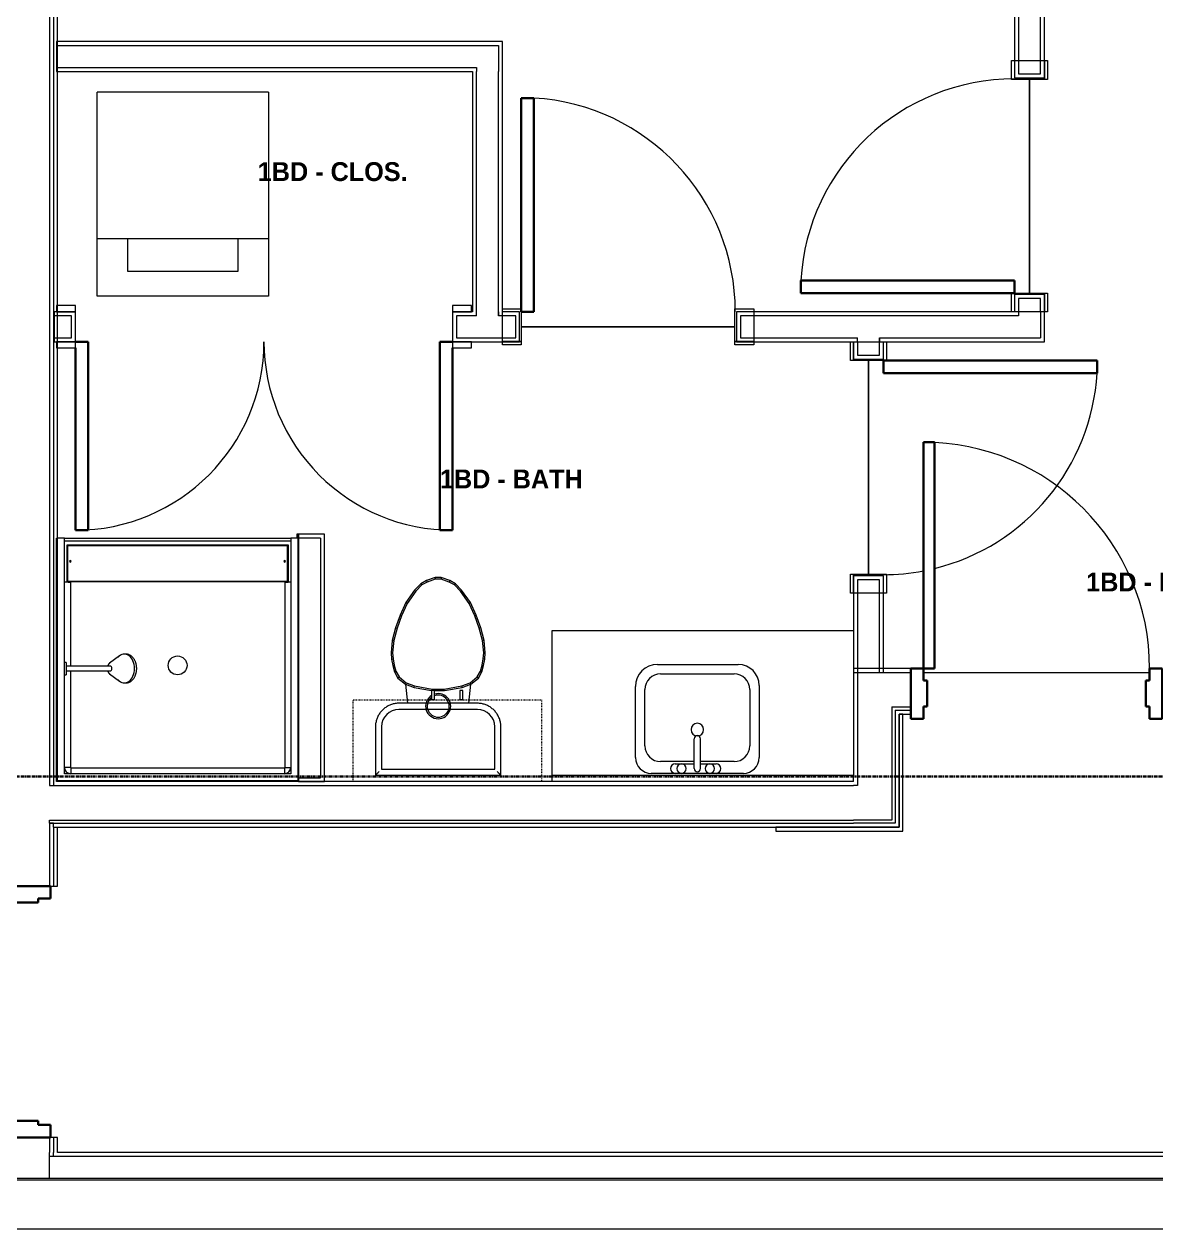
# Model space of a CAD drawing. Header units: inches. Extents: x -4093 to -1777, y 9773 to 12264.
# Drawn here: x -3464.3 to -3284.1, y 11775.2 to 11966.9 of the extents above; entities that cross this region are included whole.
import ezdxf

# ---------------------------------------------------------------- set-up
doc = ezdxf.new("R2010")
doc.units = ezdxf.units.IN
doc.header["$MEASUREMENT"] = 0
doc.linetypes.add('Dash', pattern=[0.25, 0.125, -0.125])
doc.linetypes.add('Grid Line 1_2_', pattern=[0.875, 0.5, -0.125, 0.125, -0.125])
for name, color, linetype, lineweight in [('0-1', 7, 'Continuous', 5), ('0-2', 7, 'Continuous', 9), ('A-AREA-IDEN', 2, 'Continuous', 9), ('A-DOOR-1', 7, 'Continuous', 9), ('A-DOOR-2', 10, 'Continuous', 30), ('A-DOOR-FRAM-1', 10, 'Continuous', 30), ('A-FLOR-1', 7, 'Continuous', 9), ('A-WALL-1', 7, 'Continuous', 9), ('A-WALL-2', 250, 'Continuous', 18), ('I-WALL-1', 7, 'Continuous', 9), ('P-SANR-FIXT-1', 7, 'Continuous', 9), ('Q-CASE-1', 7, 'Continuous', 9), ('Q-CASE-2', 7, 'Dash', 9), ('S-GRID-1', 1, 'Grid Line 1_2_', 30)]:
    doc.layers.add(name, color=color, linetype=linetype, lineweight=lineweight)
doc.styles.add('Century Gothic_B', font='GOTHICB.TTF', dxfattribs={"height": 3})

# ---------------------------------------------------------------- blocks, each defined once
blk = doc.blocks.new('Stacked Washer and Dryer - 26_x25_ - Private-1352637-BACKGROUND - 1ST FLOOR')
at = {"layer": 'P-SANR-FIXT-1'}
for p, q in [((0, 13.625), (32.4375, 13.625)), ((0, 13.625), (0, -13.625)), ((23.34375, 13.625), (23.34375, -13.625)), ((32.4375, 13.625), (32.4375, -13.625)), ((23.34375, 8.75), (28.53125, 8.75)), ((28.53125, 8.75), (28.53125, -8.75)), ((28.53125, -8.75), (23.34375, -8.75)), ((32.4375, -13.625), (0, -13.625))]:
    blk.add_line(p, q, dxfattribs=at)
blk = doc.blocks.new('SWING - SINGLE - FLUSH - SWING - FLUSH - 2-10 x 6-8 - PRIVACY-4346070-BACKGROUND - 1ST FLOOR')
at = {"layer": 'A-DOOR-1'}
for p, q in [((-20, 2.37), (-20, 2.87)), ((-20, 2.87), (-17, 2.87)), ((-20, 2.37), (-17, 2.37)), ((-20, -2.88), (-20, 2.37)), ((-17, 2.37), (-20, 2.37)), ((-17, 2.87), (-17, 2.37)), ((-17, 2.37), (-17, -2.88)), ((17, 2.37), (17, 2.87)), ((17, 2.87), (20, 2.87)), ((17, 2.37), (20, 2.37)), ((17, -2.88), (17, 2.37)), ((20, 2.37), (17, 2.37)), ((20, 2.87), (20, 2.37)), ((20, 2.37), (20, -2.88)), ((-17, -2.88), (-20, -2.88)), ((20, -2.88), (17, -2.88))]:
    blk.add_line(p, q, dxfattribs=at)
blk.add_arc((17, -2.38), 34.07, 180, 266.6343, dxfattribs=at)
at = {"layer": 'A-DOOR-2'}
for p, q in [((15, -2.38), (15, -36.38)), ((17, -2.38), (15, -2.38)), ((17, -2.38), (17, -36.38)), ((17, -36.38), (15, -36.38))]:
    blk.add_line(p, q, dxfattribs=at)
blk = doc.blocks.new('SWING - SINGLE - FLUSH - SWING - FLUSH - 2-10 x 6-8 - PRIVACY-4346068-BACKGROUND - 1ST FLOOR')
at = {"layer": 'A-DOOR-1'}
for p, q in [((-20, 2.37), (-20, 2.87)), ((-20, 2.87), (-17, 2.87)), ((-20, 2.37), (-17, 2.37)), ((-20, -2.88), (-20, 2.37)), ((-17, 2.37), (-20, 2.37)), ((-17, 2.87), (-17, 2.37)), ((-17, 2.37), (-17, -2.88)), ((17, 2.37), (17, 2.87)), ((17, 2.87), (20, 2.87)), ((17, 2.37), (20, 2.37)), ((17, -2.88), (17, 2.37)), ((20, 2.37), (17, 2.37)), ((20, 2.87), (20, 2.37)), ((20, 2.37), (20, -2.88)), ((-17, -2.88), (-20, -2.88)), ((20, -2.88), (17, -2.88))]:
    blk.add_line(p, q, dxfattribs=at)
for start, end in [(180, 190.8112), (193.8205, 266.6343)]:
    blk.add_arc((17, -2.38), 34.07, start, end, dxfattribs=at)
at = {"layer": 'A-DOOR-2'}
for p, q in [((15, -2.38), (15, -36.38)), ((17, -2.38), (15, -2.38)), ((17, -2.38), (17, -36.38)), ((17, -36.38), (15, -36.38))]:
    blk.add_line(p, q, dxfattribs=at)
blk = doc.blocks.new('M_Sink Vanity-Square - 500 x 440mm-1372835-BACKGROUND - 1ST FLOOR')
at = {"layer": 'P-SANR-FIXT-1'}
for p, q in [((-5.72, 10.23), (7.14, 10.23)), ((-5.22, 8.73), (6.46, 8.73)), ((-9.22, -4.59), (-9.22, 6.73)), ((-7.72, -2.72), (-7.72, 6.23)), ((8.96, 6.23), (8.96, -2.72)), ((10.46, 6.91), (10.46, -4.59)), ((0.12, -6.33), (0.12, -1.59)), ((1.12, -6.33), (1.12, -1.59)), ((0.12, -5.22), (-5.22, -5.22)), ((-2.88, -5.59), (0.12, -5.59)), ((6.46, -5.22), (1.12, -5.22)), ((1.12, -5.59), (3.62, -5.59)), ((7.96, -7.09), (-6.72, -7.09)), ((3.62, -7.09), (-2.88, -7.09))]:
    blk.add_line(p, q, dxfattribs=at)
for centre, radius, start, end in [((-5.72, 6.73), 3.5, 90, 180), ((7.14, 6.91), 3.32, 360, 90), ((-5.22, 6.23), 2.5, 90, 180), ((6.46, 6.23), 2.5, 360, 90), ((0.62, -0.13), 1, 360, 180), ((0.62, -0.13), 1, 180, 0), ((0.62, -1.59), 0.5, 360, 180), ((-5.22, -2.72), 2.5, 180, 270), ((6.46, -2.72), 2.5, 270, 360), ((-6.72, -4.59), 2.5, 180, 270), ((-2.88, -6.34), 0.75, 90, 270), ((-1.88, -6.34), 0.75, 360, 180), ((2.62, -6.34), 0.75, 0, 180), ((3.62, -6.34), 0.75, 270, 90), ((7.96, -4.59), 2.5, 270, 0), ((-1.88, -6.34), 0.75, 180, 0), ((0.62, -6.33), 0.5, 180, 0), ((2.62, -6.34), 0.75, 180, 0)]:
    blk.add_arc(centre, radius, start, end, dxfattribs=at)
blk = doc.blocks.new('Toilet-Domestic-3D - Toilet-Domestic-3D-1352612-BACKGROUND - 1ST FLOOR')
at = {"layer": 'P-SANR-FIXT-1'}
for p, q in [((-9.98, 19.48), (-9.98, 11.75)), ((9.98, 19.48), (-9.98, 19.48)), ((-9.86, 19.36), (-9.98, 19.48)), ((9.98, 19.48), (9.86, 19.36)), ((9.98, 11.75), (9.98, 19.48)), ((9, 18.5), (-9, 18.5)), ((-9, 18.5), (-9, 11.75)), ((-9, 18.5), (-9, 11.75)), ((9, 18.5), (-9, 18.5)), ((9, 11.75), (9, 18.5)), ((9, 11.75), (9, 18.5)), ((-6.25, 9), (6.25, 9)), ((-6.25, 9), (6.25, 9)), ((-6.25, 8.02), (6.25, 8.02)), ((-4.86, 8.02), (-5.21, 5)), ((5.21, 5), (4.86, 8.02)), ((-1, 6), (-3.84, 5.5)), ((-1, 6), (-0.98, 5.75)), ((0.56, 6), (-1, 6)), ((1, 5.98), (0.98, 5.75)), ((3.84, 5.5), (1.05, 5.99)), ((-6.4, 4), (-6.97, 3)), ((-6.21, 3.84), (-6.73, 2.9)), ((-5.21, 5), (-6.4, 4)), ((-6.21, 3.84), (-6.4, 4)), ((-5.08, 4.78), (-6.21, 3.84)), ((-3.84, 5.5), (-5.21, 5)), ((-5.21, 5), (-5.08, 4.78)), ((-3.77, 5.26), (-5.08, 4.78)), ((-3.84, 5.5), (-3.77, 5.26)), ((-0.98, 5.75), (-3.77, 5.26)), ((0.98, 5.75), (-0.98, 5.75)), ((3.77, 5.26), (0.98, 5.75)), ((3.84, 5.5), (3.77, 5.26)), ((5.08, 4.78), (3.77, 5.26)), ((5.21, 5), (3.84, 5.5)), ((5.21, 5), (5.08, 4.78)), ((6.21, 3.84), (5.08, 4.78)), ((6.4, 4), (5.21, 5)), ((6.4, 4), (6.21, 3.84)), ((6.73, 2.9), (6.21, 3.84)), ((6.97, 3), (6.4, 4)), ((-7.24, 2), (-7.41, 1)), ((-6.97, 3), (-7.24, 2)), ((-7.24, 2), (-6.99, 1.95)), ((-6.99, 1.95), (-7.16, 0.96)), ((-6.73, 2.9), (-6.99, 1.95)), ((-6.97, 3), (-6.73, 2.9)), ((6.97, 3), (6.73, 2.9)), ((6.99, 1.95), (6.73, 2.9)), ((7.24, 2), (6.97, 3)), ((7.24, 2), (6.99, 1.95)), ((7.16, 0.96), (6.99, 1.95)), ((7.41, 1), (7.24, 2)), ((-7.41, 1), (-7.5, 0)), ((-7.41, 1), (-7.16, 0.96)), ((-7.16, 0.96), (-7.25, 0)), ((7.41, 1), (7.16, 0.96)), ((7.25, 0), (7.16, 0.96)), ((7.5, 0), (7.25, 0)), ((7.5, 0), (7.41, 1)), ((-7.5, 0), (-7.25, 0)), ((-7.5, 0), (-7.33, -1.99)), ((-7.25, 0), (-7.08, -1.95)), ((7.08, -1.95), (7.25, 0)), ((7.33, -1.99), (7.5, 0)), ((-7.33, -1.99), (-7.08, -1.95)), ((-7.33, -1.99), (-6.79, -4)), ((-7.08, -1.95), (-6.55, -3.92)), ((6.55, -3.92), (7.08, -1.95)), ((6.79, -4), (7.33, -1.99)), ((7.33, -1.99), (7.08, -1.95)), ((-6.79, -4), (-6.55, -3.92)), ((-6.79, -4), (-6.06, -6)), ((-6.55, -3.92), (-5.83, -5.9)), ((5.83, -5.9), (6.55, -3.92)), ((6.06, -6), (6.79, -4)), ((6.79, -4), (6.55, -3.92)), ((-6.06, -6), (-5.83, -5.9)), ((-6.06, -6), (-5.13, -8)), ((-5.83, -5.9), (-4.91, -7.88)), ((4.91, -7.88), (5.83, -5.9)), ((5.13, -8), (6.06, -6)), ((6.06, -6), (5.83, -5.9)), ((-5.13, -8), (-4.91, -7.88)), ((-5.13, -8), (-3.74, -10)), ((-4.91, -7.88), (-3.55, -9.84)), ((3.55, -9.84), (4.91, -7.88)), ((3.74, -10), (5.13, -8)), ((5.13, -8), (4.91, -7.88)), ((-3.74, -10), (-3.55, -9.84)), ((-3.74, -10), (-2.74, -11)), ((-3.55, -9.84), (-2.59, -10.8)), ((-2.74, -11), (-2.59, -10.8)), ((-2.74, -11), (-1.87, -11.5)), ((-2.59, -10.8), (-1.77, -11.27)), ((-1.87, -11.5), (-1.77, -11.27)), ((-1.87, -11.5), (-0.5, -12)), ((-1.77, -11.27), (-0.46, -11.75)), ((0.46, -11.75), (1.77, -11.27)), ((0.5, -12), (1.87, -11.5)), ((1.77, -11.27), (2.59, -10.8)), ((1.87, -11.5), (1.77, -11.27)), ((1.87, -11.5), (2.74, -11)), ((2.59, -10.8), (3.55, -9.84)), ((2.74, -11), (2.59, -10.8)), ((2.74, -11), (3.74, -10)), ((3.74, -10), (3.55, -9.84)), ((-0.5, -12), (-0.46, -11.75)), ((-0.5, -12), (0.5, -12)), ((-0.46, -11.75), (0.46, -11.75)), ((0.5, -12), (0.46, -11.75))]:
    blk.add_line(p, q, dxfattribs=at)
at = {"layer": 'P-SANR-FIXT-1', "flags": 128}
for points in [[(-9.98, 11.75), (-9.97, 11.6), (-9.97, 11.45), (-9.95, 11.3), (-9.93, 11.16), (-9.9, 11.01), (-9.87, 10.86), (-9.83, 10.72), (-9.79, 10.58), (-9.74, 10.44), (-9.68, 10.3), (-9.62, 10.16), (-9.56, 10.03), (-9.48, 9.9), (-9.41, 9.77), (-9.33, 9.65), (-9.24, 9.52), (-9.15, 9.41), (-9.05, 9.29), (-8.95, 9.18), (-8.85, 9.08), (-8.74, 8.97), (-8.62, 8.88), (-8.51, 8.78), (-8.39, 8.7), (-8.26, 8.61), (-8.14, 8.54), (-8.01, 8.46), (-7.87, 8.4), (-7.74, 8.33), (-7.6, 8.28), (-7.46, 8.22), (-7.32, 8.18), (-7.17, 8.14), (-7.03, 8.11), (-6.88, 8.08), (-6.74, 8.05), (-6.59, 8.04), (-6.44, 8.03), (-6.29, 8.02), (-6.25, 8.02)], [(6.25, 8.02), (6.4, 8.03), (6.55, 8.03), (6.7, 8.05), (6.84, 8.07), (6.99, 8.1), (7.14, 8.13), (7.28, 8.17), (7.42, 8.21), (7.56, 8.26), (7.7, 8.32), (7.84, 8.38), (7.97, 8.44), (8.1, 8.52), (8.23, 8.59), (8.35, 8.67), (8.48, 8.76), (8.59, 8.85), (8.71, 8.95), (8.82, 9.05), (8.92, 9.15), (9.03, 9.26), (9.12, 9.38), (9.22, 9.49), (9.3, 9.61), (9.39, 9.74), (9.46, 9.86), (9.54, 9.99), (9.6, 10.13), (9.67, 10.26), (9.72, 10.4), (9.78, 10.54), (9.82, 10.68), (9.86, 10.83), (9.89, 10.97), (9.92, 11.12), (9.95, 11.26), (9.96, 11.41), (9.97, 11.56), (9.98, 11.71), (9.98, 11.75)]]:
    blk.add_lwpolyline(points, dxfattribs=at)
at = {"layer": 'P-SANR-FIXT-1'}
for centre, radius, start, end in [((-6.25, 11.75), 2.75, 180, 270), ((-6.25, 11.75), 2.75, 180, 270), ((6.25, 11.75), 2.75, 270, 360), ((6.25, 11.75), 2.75, 270, 360), ((0, 8.48), 2, 360, 286.863), ((0, 8.48), 1.75, 360, 289.017), ((0, 8.48), 2, 302.0714, 360), ((0, 8.48), 1.75, 308.7554, 360)]:
    blk.add_arc(centre, radius, start, end, dxfattribs=at)
for points in [[(-9.98, 19.48), (-9.98, 19.48), (-9.98, 19.48), (-9.98, 19.48)], [(9.98, 19.48), (9.98, 19.48), (9.98, 19.48), (9.98, 19.48)]]:
    blk.add_open_spline(points, degree=3, dxfattribs=at)
for points, knots in [([(-9.37, 18.87), (-9.41, 18.91), (-9.47, 18.97), (-9.55, 19.05), (-9.6, 19.1), (-9.66, 19.16), (-9.71, 19.21), (-9.75, 19.25), (-9.78, 19.28), (-9.8, 19.3), (-9.82, 19.32), (-9.85, 19.35), (-9.86, 19.36), (-9.86, 19.36)], [0, 0, 0, 0, 0.166667, 0.25, 0.333333, 0.416667, 0.5, 0.583333, 0.666667, 0.708333, 0.75, 0.833333, 1, 1, 1, 1]), ([(9.86, 19.36), (9.86, 19.36), (9.85, 19.35), (9.82, 19.32), (9.8, 19.3), (9.78, 19.28), (9.75, 19.25), (9.71, 19.21), (9.66, 19.16), (9.6, 19.1), (9.55, 19.05), (9.47, 18.97), (9.41, 18.91), (9.37, 18.87)], [-1, -1, -1, -1, -0.833333, -0.75, -0.708333, -0.666667, -0.583333, -0.5, -0.416667, -0.333333, -0.25, -0.166667, 0, 0, 0, 0])]:
    blk.add_open_spline(points, degree=3, knots=knots, dxfattribs=at)
blk = doc.blocks.new('Bath Vanity - Bath Vanity 48_-V63-BACKGROUND - 1ST FLOOR')
at = {"layer": 'Q-CASE-1'}
for p, q in [((24.74, 24), (-23.26, 24)), ((-23.26, 24), (-23.26, 1))]:
    blk.add_line(p, q, dxfattribs=at)
blk = doc.blocks.new('BATHROOM MIRROR - BATHROOM MIRROR 48_-3123886-BACKGROUND - 1ST FLOOR')
at = {"layer": 'Q-CASE-1'}
for p, q in [((-23.26, -23), (24.74, -23)), ((-23.26, -23), (-23.26, -24)), ((24.74, -24), (24.74, -23)), ((24.74, -24), (-23.26, -24))]:
    blk.add_line(p, q, dxfattribs=at)
blk = doc.blocks.new('300 Series Wall Hung Cabinet_326 - 30_-2909953-BACKGROUND - 1ST FLOOR')
at = {"layer": 'Q-CASE-1'}
for p, q in [((-2.01, 14.69), (-2.5, 14.69)), ((-2.5, 14.69), (-2.5, 13.19)), ((-2.01, 13.19), (-2.01, 14.69)), ((2.49, 14.69), (2, 14.69)), ((2, 14.69), (2, 13.19)), ((2.49, 13.19), (2.49, 14.69)), ((-2.01, 13.19), (-2.5, 13.19)), ((2.49, 13.19), (2, 13.19))]:
    blk.add_line(p, q, dxfattribs=at)
at = {"layer": 'Q-CASE-2'}
for p, q in [((-15, 0.19), (-15, 13.19)), ((-15, 13.19), (15, 13.19)), ((15, 13.19), (15, 0.19)), ((15, 0.19), (-15, 0.19))]:
    blk.add_line(p, q, dxfattribs=at)
blk = doc.blocks.new('SWING - DOUBLE - FLUSH - SWING - DOUBLE - 5-0 x 6-8 - DUMMY-3703244-BACKGROUND - 1ST FLOOR')
at = {"layer": 'A-DOOR-1'}
for p, q in [((-30, 3.375), (-33, 3.375)), ((-33, 3.375), (-33, 2.375)), ((-33, 2.375), (-30, 2.375)), ((-30, 2.375), (-30, 3.375)), ((33, 3.375), (30, 3.375)), ((30, 3.375), (30, 2.375)), ((30, 2.375), (33, 2.375)), ((33, 2.375), (33, 3.375)), ((-30, -2.375), (-33, -2.375)), ((-33, -2.375), (-33, -3.375)), ((-33, -3.375), (-30, -3.375)), ((-30, -3.375), (-30, -2.375)), ((33, -2.375), (30, -2.375)), ((30, -2.375), (30, -3.375)), ((30, -3.375), (33, -3.375)), ((33, -3.375), (33, -2.375))]:
    blk.add_line(p, q, dxfattribs=at)
for centre, start, end in [((-30, 2.375), 360, 90), ((30, 2.375), 90, 180)]:
    blk.add_arc(centre, 30, start, end, dxfattribs=at)
at = {"layer": 'A-DOOR-2'}
for p, q in [((-30, 3.375), (-30, 32.375)), ((-30, 32.375), (-28, 32.375)), ((-28, 32.375), (-28, 2.375)), ((30, 32.375), (28, 32.375)), ((28, 32.375), (28, 2.375)), ((30, 3.375), (30, 32.375)), ((-28, 2.375), (-30, 2.375)), ((28, 2.375), (30, 2.375))]:
    blk.add_line(p, q, dxfattribs=at)
blk = doc.blocks.new('The Shower - The Shower-4050272-BACKGROUND - 1ST FLOOR')
at = {"layer": 'P-SANR-FIXT-1'}
for p, q in [((0, -0.5), (38.5, -0.5)), ((0, -39.25), (0, -0.5)), ((0.12, -39.25), (0.12, -0.63)), ((0.12, -0.63), (38.38, -0.63)), ((1.25, -39.25), (1.25, -1.75)), ((1.25, -1.75), (37.25, -1.75)), ((1.73, -1.9), (1.7, -1.92)), ((2.01, -1.78), (1.93, -1.8)), ((2.25, -1.77), (2.25, -1.75)), ((36.25, -1.77), (2.25, -1.77)), ((36.25, -1.77), (36.25, -1.75)), ((36.57, -1.8), (36.49, -1.78)), ((36.8, -1.92), (36.77, -1.9)), ((37.25, -1.75), (37.25, -17.52)), ((38.38, -0.63), (38.38, -39.25)), ((38.5, -0.5), (38.5, -39.25)), ((1.3, -2.43), (1.28, -2.51)), ((1.38, -2.26), (1.37, -2.28)), ((1.42, -2.2), (1.4, -2.23)), ((1.58, -2.01), (1.51, -2.08)), ((2.2, -32.27), (2.2, -2.75)), ((36.25, -2.7), (2.25, -2.7)), ((36.3, -18.11), (36.3, -2.75)), ((36.99, -2.08), (36.92, -2.01)), ((37.1, -2.23), (37.08, -2.2)), ((37.13, -2.28), (37.12, -2.26)), ((37.22, -2.51), (37.2, -2.43)), ((36.3, -32.27), (36.3, -18.89)), ((37.25, -19.48), (37.25, -39.25)), ((1.62, -32.27), (1.62, -38.13)), ((36.75, -32.38), (1.75, -32.38)), ((1.75, -32.38), (1.75, -38)), ((2.2, -32.27), (36.3, -32.27)), ((36.75, -38), (36.75, -32.38)), ((36.88, -38.13), (36.88, -32.27)), ((1.62, -38.13), (36.88, -38.13)), ((1.75, -38), (36.75, -38)), ((0.12, -39.25), (0, -39.25)), ((0.12, -39.25), (1.25, -39.25)), ((1.25, -38.75), (37.25, -38.75)), ((1.25, -39.25), (1.25, -38.75)), ((37.25, -39.25), (1.25, -39.25)), ((37.25, -38.75), (37.25, -39.25)), ((37.25, -39.25), (38.38, -39.25)), ((38.5, -39.25), (38.38, -39.25))]:
    blk.add_line(p, q, dxfattribs=at)
blk.add_circle((19.25, -19), 1.5, dxfattribs=at)
for centre, radius, start, end in [((2.25, -2.75), 1, 90, 180), ((36.25, -2.75), 1, 0, 90), ((2.2, -35.56), 0.125, 0, 180), ((2.2, -35.56), 0.125, 180, 0), ((36.3, -35.56), 0.125, 0, 180), ((36.3, -35.56), 0.125, 180, 0)]:
    blk.add_arc(centre, radius, start, end, dxfattribs=at)
for centre, start_param, end_param in [((2.2, -32.28), 1.570796, 3.141593), ((36.3, -32.28), 0, 1.570796)]:
    blk.add_ellipse(centre, major_axis=(0.95, 0), ratio=0.019505, start_param=start_param, end_param=end_param, dxfattribs=at)
for points, knots in [([(2.25, -1.77), (2.18, -1.77), (2.05, -1.78), (1.8, -1.86), (1.52, -2.04), (1.34, -2.32), (1.26, -2.57), (1.25, -2.7), (1.25, -2.77)], [0, 0, 0, 0, 0.125, 0.25, 0.5, 0.75, 0.875, 1, 1, 1, 1]), ([(1.75, -1.88), (1.77, -1.87), (1.86, -1.82), (2.03, -1.77), (2.17, -1.75), (2.25, -1.75)], [-0.3333068, -0.3333068, -0.3333068, -0.3333068, -0.2857143, -0.1428571, 0, 0, 0, 0]), ([(36.25, -1.75), (36.31, -1.75), (36.42, -1.76), (36.59, -1.8), (36.7, -1.85), (36.75, -1.88)], [-1, -1, -1, -1, -0.8928571, -0.7857143, -0.6666667, -0.6666667, -0.6666667, -0.6666667]), ([(37.25, -2.77), (37.25, -2.7), (37.24, -2.57), (37.16, -2.32), (36.98, -2.04), (36.7, -1.86), (36.45, -1.78), (36.32, -1.77), (36.25, -1.77)], [0, 0, 0, 0, 0.125, 0.25, 0.5, 0.75, 0.875, 1, 1, 1, 1]), ([(36.75, -1.88), (36.79, -1.91), (36.89, -1.97), (36.97, -2.05), (37.01, -2.1)], [-0.6665731, -0.6665731, -0.6665731, -0.6665731, -0.5714286, -0.4475924, -0.4475924, -0.4475924, -0.4475924]), ([(1.38, -2.25), (1.41, -2.21), (1.47, -2.12), (1.54, -2.04), (1.59, -2)], [-0.6665731, -0.6665731, -0.6665731, -0.6665731, -0.5714286, -0.4611793, -0.4611793, -0.4611793, -0.4611793]), ([(2.25, -2.7), (2.24, -2.7), (2.24, -2.7), (2.23, -2.7), (2.22, -2.71), (2.22, -2.71), (2.21, -2.72), (2.21, -2.73), (2.2, -2.74), (2.2, -2.74), (2.2, -2.75), (2.2, -2.75)], [-1, -1, -1, -1, -0.833333, -0.75, -0.666667, -0.583333, -0.416667, -0.333333, -0.208333, -0.083333, 0, 0, 0, 0]), ([(36.3, -2.75), (36.3, -2.74), (36.3, -2.74), (36.3, -2.73), (36.29, -2.72), (36.29, -2.72), (36.28, -2.71), (36.27, -2.71), (36.26, -2.7), (36.26, -2.7), (36.25, -2.7), (36.25, -2.7)], [-1, -1, -1, -1, -0.833333, -0.75, -0.666667, -0.583333, -0.416667, -0.333333, -0.208333, -0.083333, 0, 0, 0, 0]), ([(37.12, -2.25), (37.13, -2.27), (37.16, -2.33), (37.18, -2.38), (37.19, -2.42)], [-0.3333068, -0.3333068, -0.3333068, -0.3333068, -0.2857143, -0.2174647, -0.2174647, -0.2174647, -0.2174647])]:
    blk.add_open_spline(points, degree=3, knots=knots, dxfattribs=at)
for points in [[(1.63, -1.97), (1.67, -1.94), (1.71, -1.91), (1.75, -1.88)], [(2.25, -2.7), (2.25, -2.62), (2.25, -2.45), (2.25, -2.22), (2.25, -2.03), (2.25, -1.88), (2.25, -1.82), (2.25, -1.8)], [(36.25, -2.7), (36.25, -2.62), (36.25, -2.45), (36.25, -2.22), (36.25, -2.03), (36.25, -1.88), (36.25, -1.82), (36.25, -1.8)], [(1.25, -2.75), (1.25, -2.74), (1.25, -2.72), (1.25, -2.71)], [(2.2, -2.75), (2.12, -2.75), (1.95, -2.75), (1.72, -2.75), (1.52, -2.76), (1.37, -2.76), (1.27, -2.76), (1.25, -2.77), (1.25, -2.77)], [(1.35, -2.32), (1.36, -2.3), (1.37, -2.27), (1.38, -2.25)], [(36.3, -2.75), (36.38, -2.75), (36.55, -2.75), (36.78, -2.75), (36.98, -2.76), (37.13, -2.76), (37.23, -2.76), (37.25, -2.77), (37.25, -2.77)], [(37.04, -2.14), (37.07, -2.18), (37.09, -2.21), (37.12, -2.25)], [(37.25, -2.67), (37.25, -2.7), (37.25, -2.72), (37.25, -2.75)]]:
    blk.add_open_spline(points, degree=3, dxfattribs=at)
blk = doc.blocks.new('Shower Head - Shower Head-3260035-BACKGROUND - 1ST FLOOR')
at = {"layer": 'P-SANR-FIXT-1'}
for p, q in [((-2.28, 9.81), (-2.28, 9.54)), ((2.28, 9.54), (2.28, 9.81)), ((-2.02, 8.78), (-0.84, 7.19)), ((0.84, 7.19), (2.02, 8.78)), ((-0.39, 7.27), (-0.39, 6.01)), ((0.39, 6.01), (0.39, 7.27)), ((-0.98, 0.26), (-0.98, 0)), ((-0.98, 0.26), (0.98, 0.26)), ((-0.39, 1), (-0.39, 0.26)), ((0.39, 0.26), (0.39, 1)), ((0.98, 0), (0.98, 0.26)), ((0.98, 0), (-0.98, 0))]:
    blk.add_line(p, q, dxfattribs=at)
at = {"layer": 'P-SANR-FIXT-1', "flags": 128}
for points in [[(0, 11.49), (-0.09, 11.49), (-0.18, 11.48), (-0.27, 11.48), (-0.35, 11.47), (-0.44, 11.46), (-0.53, 11.44), (-0.62, 11.43), (-0.7, 11.41), (-0.79, 11.39), (-0.87, 11.36), (-0.95, 11.34), (-1.03, 11.31), (-1.11, 11.28), (-1.19, 11.25), (-1.26, 11.21), (-1.34, 11.17), (-1.41, 11.13), (-1.48, 11.09), (-1.55, 11.05), (-1.61, 11), (-1.68, 10.95), (-1.74, 10.9), (-1.8, 10.85), (-1.85, 10.8), (-1.9, 10.74), (-1.95, 10.69), (-2, 10.63), (-2.04, 10.57), (-2.08, 10.51), (-2.12, 10.44), (-2.15, 10.38), (-2.18, 10.31), (-2.21, 10.25), (-2.23, 10.18), (-2.25, 10.11), (-2.26, 10.04), (-2.27, 9.97), (-2.28, 9.9), (-2.28, 9.83), (-2.28, 9.81)], [(2.28, 9.81), (2.28, 9.88), (2.28, 9.95), (2.27, 10.02), (2.25, 10.09), (2.24, 10.16), (2.21, 10.23), (2.19, 10.3), (2.16, 10.36), (2.13, 10.43), (2.09, 10.49), (2.05, 10.55), (2.01, 10.61), (1.97, 10.67), (1.92, 10.73), (1.86, 10.79), (1.81, 10.84), (1.75, 10.89), (1.69, 10.94), (1.63, 10.99), (1.57, 11.04), (1.5, 11.08), (1.43, 11.12), (1.36, 11.16), (1.28, 11.2), (1.21, 11.24), (1.13, 11.27), (1.05, 11.3), (0.97, 11.33), (0.89, 11.36), (0.81, 11.38), (0.72, 11.4), (0.64, 11.42), (0.55, 11.44), (0.47, 11.45), (0.38, 11.46), (0.29, 11.47), (0.2, 11.48), (0.11, 11.49), (0.02, 11.49), (0, 11.49)], [(-0.84, 7.19), (-0.81, 7.16), (-0.79, 7.13), (-0.76, 7.1), (-0.73, 7.08), (-0.7, 7.05), (-0.68, 7.03), (-0.65, 7.01), (-0.62, 6.98), (-0.59, 6.97), (-0.56, 6.95), (-0.53, 6.93), (-0.49, 6.91), (-0.46, 6.9), (-0.43, 6.89), (-0.4, 6.87)], [(-0.39, 6.01), (-0.39, 5.81), (-0.39, 5.6), (-0.39, 5.38), (-0.39, 5.15), (-0.39, 4.92), (-0.39, 4.68), (-0.39, 4.43), (-0.39, 4.18), (-0.39, 3.93), (-0.39, 3.67), (-0.39, 3.4), (-0.39, 3.13), (-0.39, 2.86), (-0.39, 2.59), (-0.39, 2.31), (-0.39, 2.03), (-0.39, 1.75), (-0.39, 1.46), (-0.39, 1.18), (-0.39, 1)], [(0.39, 6.87), (0.43, 6.88), (0.46, 6.9), (0.49, 6.91), (0.52, 6.93), (0.55, 6.94), (0.58, 6.96), (0.61, 6.98), (0.64, 7), (0.67, 7.03), (0.7, 7.05), (0.73, 7.07), (0.76, 7.1), (0.78, 7.13), (0.81, 7.16), (0.83, 7.19), (0.84, 7.19)], [(0.39, 1), (0.39, 1.29), (0.39, 1.57), (0.39, 1.85), (0.39, 2.13), (0.39, 2.41), (0.39, 2.69), (0.39, 2.96), (0.39, 3.23), (0.39, 3.5), (0.39, 3.76), (0.39, 4.02), (0.39, 4.27), (0.39, 4.52), (0.39, 4.77), (0.39, 5), (0.39, 5.23), (0.39, 5.46), (0.39, 5.67), (0.39, 5.88), (0.39, 6.01)]]:
    blk.add_lwpolyline(points, dxfattribs=at)
at = {"layer": 'P-SANR-FIXT-1'}
for centre, major_axis, start_param, end_param in [((0, 9.54), (-2.28, 0), 4.712389, 6.956384), ((0, 9.54), (2.28, 0), 5.609987, 7.853982), ((0, 7.27), (-0.394, 0), 4.712389, 6.283185), ((0, 7.27), (0.394, 0), 0, 1.570796)]:
    blk.add_ellipse(centre, major_axis=major_axis, ratio=0.707107, start_param=start_param, end_param=end_param, dxfattribs=at)
blk = doc.blocks.new('CTR - 1st Phase - Unit Layouts_rvt-1-BACKGROUND - 1ST FLOOR')
at = {"layer": 'A-FLOR-1'}
for p, q in [((-3304.27, 11958.11), (-3304.27, 11924.11)), ((-3304.27, 11924.11), (-3304.27, 11958.11)), ((-3351.15, 11918.74), (-3385.15, 11918.74)), ((-3385.15, 11918.74), (-3351.15, 11918.74)), ((-3329.9, 11913.36), (-3329.9, 11879.36)), ((-3329.9, 11879.36), (-3329.9, 11913.36)), ((-3321.15, 11863.74), (-3285.15, 11863.74))]:
    blk.add_line(p, q, dxfattribs=at)
at = {"layer": 'A-WALL-1'}
for p, q in [((-3301.9, 11958.36), (-3301.9, 12081.69)), ((-3306.65, 11969.31), (-3306.65, 11958.36)), ((-3388.15, 11964.11), (-3459.09, 11964.11)), ((-3459.09, 11964.11), (-3459.09, 11959.36)), ((-3388.15, 11963.49), (-3388.15, 11964.11)), ((-3388.15, 11959.36), (-3388.15, 11963.49)), ((-3459.09, 11959.36), (-3392.9, 11959.36)), ((-3392.9, 11959.36), (-3392.9, 11921.11)), ((-3388.15, 11921.11), (-3388.15, 11959.36)), ((-3306.65, 11958.36), (-3301.9, 11958.36)), ((-3306.65, 11923.86), (-3306.65, 11921.11)), ((-3301.9, 11923.86), (-3306.65, 11923.86)), ((-3301.9, 11921.11), (-3301.9, 11923.86)), ((-3456.09, 11921.11), (-3459.46, 11921.11)), ((-3459.46, 11921.11), (-3459.46, 11916.36)), ((-3456.09, 11916.36), (-3456.09, 11921.11)), ((-3392.9, 11921.11), (-3396.09, 11921.11)), ((-3396.09, 11921.11), (-3396.09, 11916.36)), ((-3385.4, 11921.11), (-3388.15, 11921.11)), ((-3385.4, 11916.36), (-3385.4, 11921.11)), ((-3306.65, 11921.11), (-3350.9, 11921.11)), ((-3350.9, 11921.11), (-3350.9, 11916.36)), ((-3301.9, 11916.99), (-3301.9, 11921.11)), ((-3301.9, 11916.36), (-3301.9, 11916.99)), ((-3459.46, 11916.36), (-3456.09, 11916.36)), ((-3396.09, 11916.36), (-3385.4, 11916.36)), ((-3350.9, 11916.36), (-3332.27, 11916.36)), ((-3332.27, 11916.36), (-3332.27, 11913.61)), ((-3327.52, 11913.61), (-3327.52, 11916.36)), ((-3327.52, 11916.36), (-3301.9, 11916.36)), ((-3332.27, 11913.61), (-3327.52, 11913.61)), ((-3420.59, 11885.74), (-3420.84, 11885.74)), ((-3420.84, 11885.74), (-3420.84, 11885.11)), ((-3417.09, 11885.74), (-3420.59, 11885.74)), ((-3416.46, 11885.74), (-3417.09, 11885.74)), ((-3416.46, 11846.36), (-3416.46, 11885.74)), ((-3332.27, 11879.11), (-3332.27, 11863.74)), ((-3327.52, 11879.11), (-3332.27, 11879.11)), ((-3327.52, 11863.74), (-3327.52, 11879.11)), ((-3332.27, 11863.74), (-3327.52, 11863.74)), ((-3420.59, 11846.36), (-3417.09, 11846.36)), ((-3417.09, 11846.36), (-3416.46, 11846.36))]:
    blk.add_line(p, q, dxfattribs=at)
at = {"layer": 'A-WALL-2'}
for p, q in [((-3302.52, 11958.99), (-3302.52, 12081.69)), ((-3306.02, 11969.94), (-3306.02, 11958.99)), ((-3459.09, 11963.49), (-3388.77, 11963.49)), ((-3388.77, 11963.49), (-3388.77, 11959.99)), ((-3459.09, 11959.99), (-3392.27, 11959.99)), ((-3392.27, 11959.99), (-3392.27, 11959.36)), ((-3392.27, 11921.11), (-3392.27, 11959.36)), ((-3388.77, 11959.99), (-3388.77, 11959.36)), ((-3388.77, 11921.11), (-3388.77, 11959.36)), ((-3306.02, 11958.99), (-3304.27, 11958.99)), ((-3304.27, 11958.99), (-3302.52, 11958.99)), ((-3306.02, 11923.24), (-3306.02, 11921.11)), ((-3304.27, 11923.24), (-3306.02, 11923.24)), ((-3302.52, 11923.24), (-3304.27, 11923.24)), ((-3302.52, 11921.11), (-3302.52, 11923.24)), ((-3392.27, 11920.49), (-3392.27, 11921.11)), ((-3392.27, 11920.49), (-3392.27, 11921.11)), ((-3388.77, 11920.49), (-3388.77, 11921.11)), ((-3388.77, 11921.11), (-3388.77, 11920.49)), ((-3306.02, 11921.11), (-3306.02, 11920.49)), ((-3302.52, 11921.11), (-3302.52, 11920.49)), ((-3456.71, 11920.49), (-3459.46, 11920.49)), ((-3456.71, 11918.74), (-3456.71, 11920.49)), ((-3395.46, 11920.49), (-3395.46, 11918.74)), ((-3392.27, 11920.49), (-3395.46, 11920.49)), ((-3386.02, 11920.49), (-3388.77, 11920.49)), ((-3386.02, 11918.74), (-3386.02, 11920.49)), ((-3350.27, 11920.49), (-3350.27, 11918.74)), ((-3306.02, 11920.49), (-3350.27, 11920.49)), ((-3302.52, 11920.49), (-3302.52, 11916.99)), ((-3459.46, 11916.99), (-3456.71, 11916.99)), ((-3456.71, 11916.99), (-3456.71, 11918.74)), ((-3395.46, 11918.74), (-3395.46, 11916.99)), ((-3395.46, 11916.99), (-3386.02, 11916.99)), ((-3386.02, 11916.99), (-3386.02, 11918.74)), ((-3350.27, 11918.74), (-3350.27, 11916.99)), ((-3350.27, 11916.99), (-3331.65, 11916.99)), ((-3331.65, 11916.36), (-3331.65, 11916.99)), ((-3331.65, 11916.36), (-3331.65, 11916.99)), ((-3328.15, 11916.36), (-3328.15, 11916.99)), ((-3328.15, 11916.99), (-3328.15, 11916.36)), ((-3328.15, 11916.99), (-3302.52, 11916.99)), ((-3331.65, 11916.36), (-3331.65, 11914.24)), ((-3328.15, 11914.24), (-3328.15, 11916.36)), ((-3331.65, 11914.24), (-3329.9, 11914.24)), ((-3329.9, 11914.24), (-3328.15, 11914.24)), ((-3420.59, 11885.11), (-3420.59, 11885.74)), ((-3420.59, 11885.74), (-3420.59, 11885.11)), ((-3417.09, 11885.11), (-3420.59, 11885.11)), ((-3417.09, 11885.11), (-3417.09, 11846.99)), ((-3331.65, 11878.49), (-3331.65, 11863.74)), ((-3329.9, 11878.49), (-3331.65, 11878.49)), ((-3328.15, 11878.49), (-3329.9, 11878.49)), ((-3328.15, 11863.74), (-3328.15, 11878.49)), ((-3420.59, 11846.99), (-3417.09, 11846.99))]:
    blk.add_line(p, q, dxfattribs=at)
at = {"layer": '0-2'}
for name, p, rotation in [('SWING - SINGLE - FLUSH - SWING - FLUSH - 2-10 x 6-8 - PRIVACY-4346070-BACKGROUND - 1ST FLOOR', (-3304.27, 11941.11), 270.0000000000016), ('Stacked Washer and Dryer - 26_x25_ - Private-1352637-BACKGROUND - 1ST FLOOR', (-3439.02, 11956.05), 270.0000000000069), ('SWING - SINGLE - FLUSH - SWING - FLUSH - 2-10 x 6-8 - PRIVACY-4346070-BACKGROUND - 1ST FLOOR', (-3368.15, 11918.74), 180), ('SWING - DOUBLE - FLUSH - SWING - DOUBLE - 5-0 x 6-8 - DUMMY-3703244-BACKGROUND - 1ST FLOOR', (-3426.09, 11918.74), 180), ('SWING - SINGLE - FLUSH - SWING - FLUSH - 2-10 x 6-8 - PRIVACY-4346068-BACKGROUND - 1ST FLOOR', (-3329.9, 11896.36), 90.00000000000081), ('The Shower - The Shower-4050272-BACKGROUND - 1ST FLOOR', (-3420.59, 11845.86), 180), ('Toilet-Domestic-3D - Toilet-Domestic-3D-1352612-BACKGROUND - 1ST FLOOR', (-3398.37, 11866.85), 180), ('Shower Head - Shower Head-3260035-BACKGROUND - 1ST FLOOR', (-3457.84, 11864.36), 269.9999999999142)]:
    blk.add_blockref(name, p, dxfattribs=dict(at, rotation=rotation))
for name, p in [('Bath Vanity - Bath Vanity 48_-V63-BACKGROUND - 1ST FLOOR', (-3357.01, 11846.36)), ('M_Sink Vanity-Square - 500 x 440mm-1372835-BACKGROUND - 1ST FLOOR', (-3357.75, 11854.77)), ('300 Series Wall Hung Cabinet_326 - 30_-2909953-BACKGROUND - 1ST FLOOR', (-3396.92, 11846.18)), ('BATHROOM MIRROR - BATHROOM MIRROR 48_-3123886-BACKGROUND - 1ST FLOOR', (-3357.01, 11870.37))]:
    blk.add_blockref(name, p, dxfattribs=at)
blk = doc.blocks.new('HOLLOW METAL - UNIT DOOR-2360010-BACKGROUND - 1ST FLOOR')
at = {"layer": 'A-DOOR-1'}
blk.add_arc((18, -4.8125), 36, 180, 270, dxfattribs=at)
at = {"layer": 'A-DOOR-2'}
for p, q in [((16.25, -4.8125), (18, -4.8125)), ((16.25, -40.8125), (16.25, -4.8125)), ((18, -4.8125), (18, -40.8125)), ((18, -40.8125), (16.25, -40.8125))]:
    blk.add_line(p, q, dxfattribs=at)
at = {"layer": 'A-DOOR-FRAM-1'}
for p, q in [((-20, 3.1875), (-18, 3.1875)), ((-20, -4.8125), (-20, 3.1875)), ((-18, 3.1875), (-18, 1.25)), ((18, 3.1875), (20, 3.1875)), ((18, 1.25), (18, 3.1875)), ((20, 3.1875), (20, -4.8125)), ((-18, 1.25), (-17.375, 1.25)), ((-17.375, 1.25), (-17.375, -2.875)), ((17.375, 1.25), (18, 1.25)), ((17.375, -2.875), (17.375, 1.25)), ((-18, -2.875), (-18, -4.8125)), ((-17.375, -2.875), (-18, -2.875)), ((18, -2.875), (17.375, -2.875)), ((18, -4.8125), (18, -2.875)), ((-18, -4.8125), (-20, -4.8125)), ((20, -4.8125), (18, -4.8125))]:
    blk.add_line(p, q, dxfattribs=at)
blk = doc.blocks.new('HOLLOW METAL - UNIT DOOR-2191977-BACKGROUND - 1ST FLOOR')
at = {"layer": 'A-DOOR-1'}
blk.add_arc((18, -3.875), 36, 180, 270, dxfattribs=at)
at = {"layer": 'A-DOOR-2'}
for p, q in [((16.25, -3.875), (18, -3.875)), ((16.25, -39.875), (16.25, -3.875)), ((18, -3.875), (18, -39.875)), ((18, -39.875), (16.25, -39.875))]:
    blk.add_line(p, q, dxfattribs=at)
at = {"layer": 'A-DOOR-FRAM-1'}
for p, q in [((-20, 4.125), (-18, 4.125)), ((-20, -3.875), (-20, 4.125)), ((-18, 4.125), (-18, 2.1875)), ((18, 4.125), (20, 4.125)), ((18, 2.1875), (18, 4.125)), ((20, 4.125), (20, -3.875)), ((-18, 2.1875), (-17.375, 2.1875)), ((-17.375, 2.1875), (-17.375, -1.9375)), ((17.375, 2.1875), (18, 2.1875)), ((17.375, -1.9375), (17.375, 2.1875)), ((-18, -1.9375), (-18, -3.875)), ((-17.375, -1.9375), (-18, -1.9375)), ((18, -1.9375), (17.375, -1.9375)), ((18, -3.875), (18, -1.9375)), ((-18, -3.875), (-20, -3.875)), ((20, -3.875), (18, -3.875))]:
    blk.add_line(p, q, dxfattribs=at)
blk = doc.blocks.new('CTR - 1st Phase - Common Walls_rvt-1-BACKGROUND - 1ST FLOOR')
at = {"layer": 'A-WALL-1'}
for p, q in [((-3203.32, 11787.36), (-3458.96, 11787.36)), ((-3742.95, 11782.99), (-3203.32, 11782.99))]:
    blk.add_line(p, q, dxfattribs=at)
at = {"layer": 'A-WALL-2'}
for p, q in [((-3460.21, 12081.69), (-3460.21, 11845.74)), ((-3459.59, 12081.69), (-3459.59, 11845.74)), ((-3331.65, 11863.74), (-3331.65, 11845.74)), ((-3331.65, 11863.74), (-3326.15, 11863.74)), ((-3326.15, 11863.74), (-3325.02, 11863.74)), ((-3325.02, 11863.74), (-3323.15, 11863.74)), ((-3326.15, 11858.24), (-3326.15, 11840.24)), ((-3326.15, 11858.24), (-3325.65, 11858.24)), ((-3325.65, 11858.24), (-3325.02, 11858.24)), ((-3325.65, 11857.74), (-3325.65, 11839.74)), ((-3325.65, 11857.74), (-3325.02, 11857.74)), ((-3325.02, 11858.24), (-3323.15, 11858.24)), ((-3325.02, 11857.74), (-3323.15, 11857.74)), ((-3460.21, 11845.74), (-3459.59, 11845.74)), ((-3460.21, 11845.74), (-3459.59, 11845.74)), ((-3459.59, 11845.74), (-3458.96, 11845.74)), ((-3459.59, 11845.74), (-3458.96, 11845.74)), ((-3458.96, 11845.74), (-3332.27, 11845.74)), ((-3331.65, 11845.74), (-3332.27, 11845.74)), ((-3460.21, 11839.74), (-3460.21, 11840.24)), ((-3460.21, 11840.24), (-3458.96, 11840.24)), ((-3460.21, 11839.74), (-3460.21, 11840.24)), ((-3458.96, 11840.24), (-3332.27, 11840.24)), ((-3331.65, 11840.24), (-3332.27, 11840.24)), ((-3326.15, 11840.24), (-3331.65, 11840.24)), ((-3460.21, 11839.74), (-3459.59, 11839.74)), ((-3460.21, 11839.74), (-3460.21, 11829.74)), ((-3459.59, 11839.74), (-3460.21, 11839.74)), ((-3459.59, 11839.11), (-3459.59, 11839.74)), ((-3459.59, 11839.74), (-3458.96, 11839.74)), ((-3459.59, 11839.11), (-3459.59, 11839.74)), ((-3459.59, 11839.11), (-3458.96, 11839.11)), ((-3459.59, 11839.11), (-3459.59, 11829.74)), ((-3458.96, 11839.74), (-3332.27, 11839.74)), ((-3326.15, 11839.74), (-3332.27, 11839.74)), ((-3325.65, 11839.74), (-3326.15, 11839.74)), ((-3460.21, 11789.74), (-3460.21, 11787.36)), ((-3459.59, 11789.74), (-3459.59, 11787.36)), ((-3460.21, 11786.74), (-3460.21, 11787.36)), ((-3460.21, 11783.24), (-3460.21, 11786.74)), ((-3460.21, 11786.74), (-3459.59, 11786.74)), ((-3460.21, 11786.74), (-3459.59, 11786.74)), ((-3459.59, 11786.74), (-3459.59, 11787.36)), ((-3459.59, 11786.74), (-3203.32, 11786.74)), ((-3465.71, 11783.24), (-3460.21, 11783.24)), ((-3465.71, 11783.24), (-3460.21, 11783.24)), ((-3460.21, 11783.24), (-3203.32, 11783.24))]:
    blk.add_line(p, q, dxfattribs=at)
at = {"layer": 'I-WALL-1'}
for p, q in [((-3458.96, 11885.11), (-3458.96, 12081.69)), ((-3331.65, 11864.36), (-3332.27, 11864.36)), ((-3332.27, 11864.36), (-3332.27, 11847.37)), ((-3325.02, 11864.36), (-3331.65, 11864.36)), ((-3323.15, 11864.36), (-3325.02, 11864.36)), ((-3325.02, 11839.11), (-3325.02, 11857.11)), ((-3325.02, 11857.11), (-3323.15, 11857.11)), ((-3324.4, 11857.11), (-3325.02, 11857.11)), ((-3325.02, 11857.11), (-3325.02, 11839.11)), ((-3324.4, 11838.49), (-3324.4, 11857.11)), ((-3332.27, 11846.36), (-3420.59, 11846.36)), ((-3458.96, 11839.11), (-3332.27, 11839.11)), ((-3458.96, 11829.74), (-3458.96, 11839.11)), ((-3325.02, 11839.11), (-3344.62, 11839.11)), ((-3344.62, 11839.11), (-3344.62, 11838.49)), ((-3344.62, 11838.49), (-3325.02, 11838.49)), ((-3332.27, 11839.11), (-3325.65, 11839.11)), ((-3325.65, 11839.11), (-3325.02, 11839.11)), ((-3325.02, 11838.49), (-3324.4, 11838.49)), ((-3460.09, 11829.74), (-3458.96, 11829.74)), ((-3458.96, 11789.74), (-3460.09, 11789.74)), ((-3458.96, 11787.36), (-3458.96, 11789.74))]:
    blk.add_line(p, q, dxfattribs=at)
at = {"layer": '0-2'}
for name, p, rotation in [('HOLLOW METAL - UNIT DOOR-2191977-BACKGROUND - 1ST FLOOR', (-3303.15, 11860.49), 180), ('HOLLOW METAL - UNIT DOOR-2360010-BACKGROUND - 1ST FLOOR', (-3463.27, 11809.74), 270)]:
    blk.add_blockref(name, p, dxfattribs=dict(at, rotation=rotation))
blk = doc.blocks.new('CTR - 1st Phase - Structure_rvt-1-BACKGROUND - 1ST FLOOR')
at = {"layer": 'A-WALL-1'}
for p, q in [((-3211.32, 11783.19), (-3747.32, 11783.19)), ((-3755.32, 11775.19), (-3211.32, 11775.19))]:
    blk.add_line(p, q, dxfattribs=at)
at = {"layer": 'S-GRID-1'}
blk.add_line((-1777.25, 11847.19), (-4076.95, 11847.19), dxfattribs=at)

msp = doc.modelspace()

# ---------------------------------------------------------------- block references
at = {"layer": '0-1'}
for name in ['CTR - 1st Phase - Structure_rvt-1-BACKGROUND - 1ST FLOOR', 'CTR - 1st Phase - Common Walls_rvt-1-BACKGROUND - 1ST FLOOR', 'CTR - 1st Phase - Unit Layouts_rvt-1-BACKGROUND - 1ST FLOOR']:
    msp.add_blockref(name, (0, 0), dxfattribs=at)

# ---------------------------------------------------------------- texts
at = {"layer": 'A-AREA-IDEN', "char_height": 3, "attachment_point": 1, "style": 'Century Gothic_B'}
for s, insert, width in [('1BD - CLOS.', (-3427.08, 11944.93), 29.29), ('1BD - BATH', (-3398.09, 11896.02), 27.068), ('1BD - ENTRY', (-3295.25, 11879.62), 29.492)]:
    msp.add_mtext(s, dxfattribs=dict(at, insert=insert, width=width))

doc.saveas('drawing.dxf')
